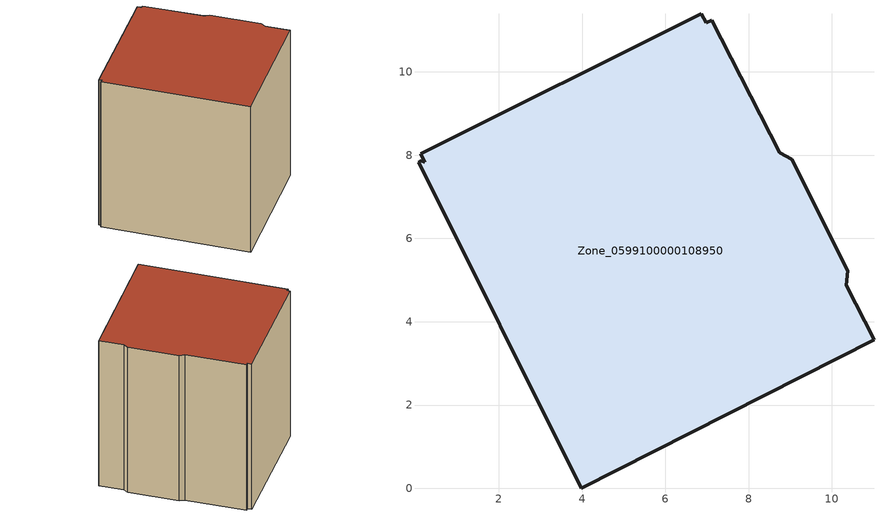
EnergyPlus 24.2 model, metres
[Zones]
Zone_0599100000108950
 floor ground (C_G): 10.34,4.88 11.01,3.57 3.98,0 0.07,7.83 0.13,7.86 0.22,7.83 0.12,8.03 6.86,11.4 6.98,11.18 7.12,11.24 8.75,8.06 9.03,7.9 10.38,5.22 z3.37
 wall outside (C_F): 0.07,7.83 3.98,0 11.01,3.57 10.34,4.88 10.38,5.22 9.03,7.9 8.75,8.06 7.12,11.24 6.98,11.18 6.86,11.4 0.12,8.03 0.22,7.83 0.13,7.86 0.07,7.83 z3.37:13.19
 roof outside (C_R): 6.86,11.4 0.12,8.03 0.22,7.83 0.13,7.86 0.07,7.83 3.98,0 11.01,3.57 10.34,4.88 10.38,5.22 9.03,7.9 8.75,8.06 7.12,11.24 6.98,11.18 z13.19
[BUILDING]
Pand.0599100000108950: North Axis=0; Terrain=City; Loads Convergence Tolerance Value=0.04; Temperature Convergence Tolerance Value=0.4; Solar Distribution=FullExterior; Maximum Number of Warmup Days=25; Minimum Number of Warmup Days=1
[Site:Location]
Rotterdam.The.Hague.AP_ZH_NLD Design_Conditions: Latitude=51.96; Longitude=4.45; Time Zone=1; Elevation=-4.5
[SITE:GROUNDTEMPERATURE:BUILDINGSURFACE]
18, 18, 18, 18, 18, 18, 18, 18, 18, 18, 18, 18
[MATERIAL] Thermal Absorptance=0.9; Solar Absorptance=0.7; Visible Absorptance=0.7
Name | Roughness | Thickness | Conductivity | Density | Specific Heat
G.TI.1946 | MediumSmooth | 0.15 | 1 | 540 | 1210
F.TI.1946 | Rough | 0.3 | 0.857143 | 1920 | 840
R.TI.1946 | MediumRough | 0.2 | 0.1 | 1500 | 1000
[CONSTRUCTION]
C_G: G.TI.1946
C_F: F.TI.1946
C_R: R.TI.1946
[ZONE]
Zone_0599100000108950: Type=1; Multiplier=1; Ceiling Height=Autocalculate; Volume=Autocalculate; Floor Area=autocalculate; Part of Total Floor Area=Yes
[ZONEINFILTRATION:DESIGNFLOWRATE]
Infil_Zone_0599100000108950: Zone or ZoneList or Space or SpaceList=Zone_0599100000108950; Schedule=AlwaysOn; Design Flow Rate Calculation Method=Flow/Area; Flow Rate per Floor Area=0.003; Constant Term Coefficient=1; Temperature Term Coefficient=0; Velocity Term Coefficient=0; Velocity Squared Term Coefficient=0
[HVACTEMPLATE:ZONE:IDEALLOADSAIRSYSTEM]
Zone_0599100000108950: Maximum Heating Supply Air Temperature=50; Minimum Cooling Supply Air Temperature=13; Maximum Heating Supply Air Humidity Ratio=0.0156; Minimum Cooling Supply Air Humidity Ratio=0.0077; Heating Limit=NoLimit; Cooling Limit=NoLimit; Dehumidification Control Type=ConstantSensibleHeatRatio; Cooling Sensible Heat Ratio=0.7; Dehumidification Setpoint=60; Humidification Control Type=None; Humidification Setpoint=30; Outdoor Air Method=None; Outdoor Air Flow Rate per Person=0.00944; Outdoor Air Flow Rate per Zone Floor Area=0; Outdoor Air Flow Rate per Zone=0; Demand Controlled Ventilation Type=None; Outdoor Air Economizer Type=NoEconomizer; Heat Recovery Type=None; Sensible Heat Recovery Effectiveness=0.7; Latent Heat Recovery Effectiveness=0.65
[ZONECONTROL:THERMOSTAT]
ThermostatControl_Zone_0599100000108950: Zone or ZoneList=Zone_0599100000108950; Control Type Schedule=DualSetpointControlType; Control 1=Thermostat_Zone_0599100000108950; Temperature Difference Between Cutout And Setpoint=0
[THERMOSTATSETPOINT:DUALSETPOINT]
Thermostat_Zone_0599100000108950: Heating Setpoint Temperature Schedule=HeatingSetpoint_Zone_0599100000108950; Cooling Setpoint Temperature Schedule=CoolingSetpoint_Zone_0599100000108950
[SCHEDULE:COMPACT]
HeatingSetpoint_Zone_0599100000108950: Through: 12/31, For: AllDays, Until: 24:00, 21
CoolingSetpoint_Zone_0599100000108950: Through: 12/31, For: AllDays, Until: 24:00, 24
DualSetpointControlType: Through: 12/31, For: AllDays, Until: 24:00, 4
AlwaysOn: Through: 12/31, For: AllDays, Until: 24:00, 1
